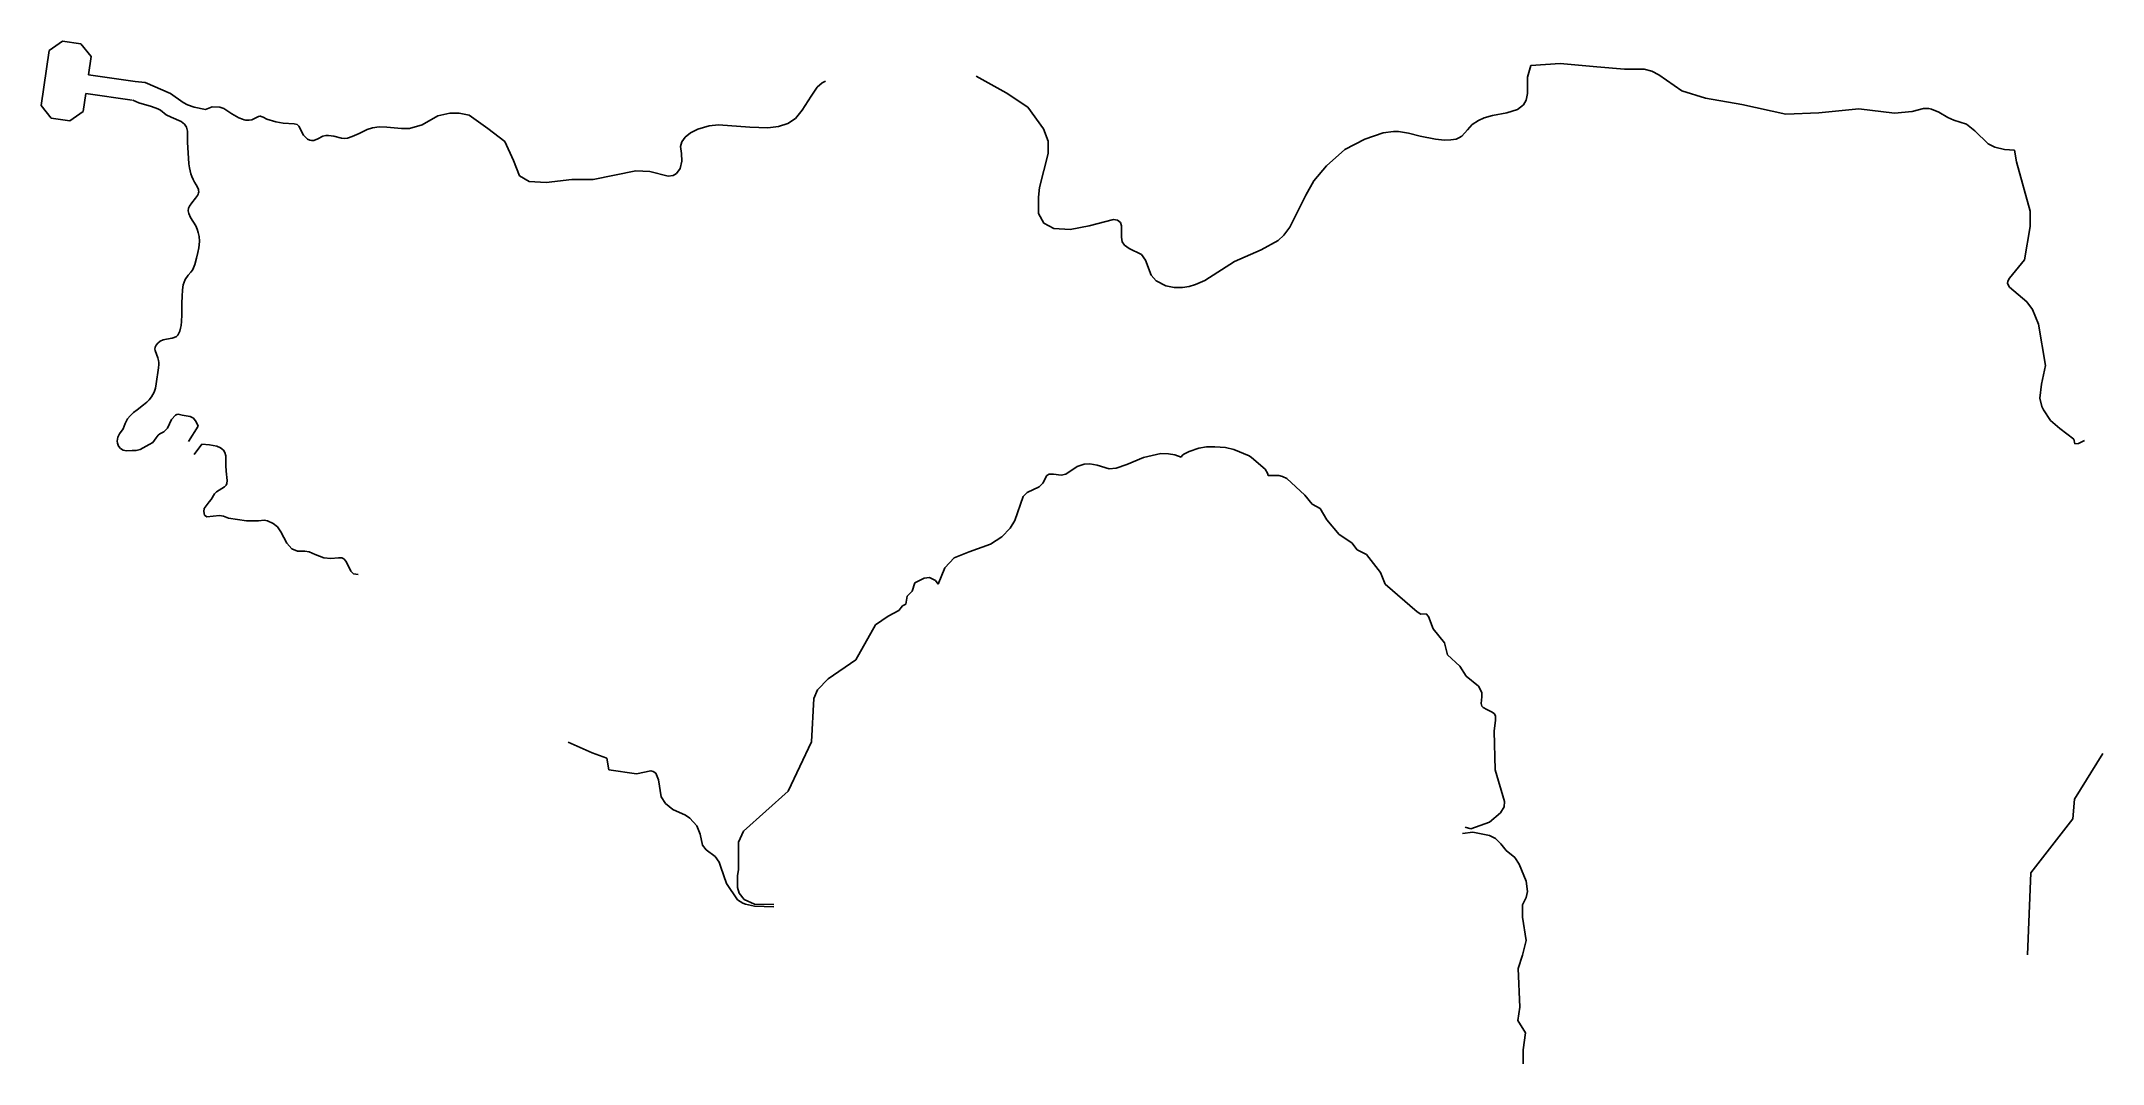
# Model space of a CAD drawing. Header units: millimetres. Extents: x -10367 to 11660, y -8266 to 2659.
import ezdxf

# ---------------------------------------------------------------- set-up
doc = ezdxf.new("R2010")
doc.units = ezdxf.units.MM

msp = doc.modelspace()

# ---------------------------------------------------------------- linework, layer by layer
at = {"color": 2}
for p, q in [((-10139, 2659), (-10282, 2560)), ((-9942, 2631), (-10139, 2659)), ((-10282, 2560), (-10367, 1973)), ((-9834, 2495), (-9942, 2631)), ((-9862, 2300), (-9834, 2495)), ((-9362, 2228), (-9862, 2300)), ((-9362, 2228), (-9257, 2218)), ((-9257, 2218), (-8984, 2100)), ((-2075, 2168), (-2023, 2215)), ((-2023, 2215), (-1987, 2234)), ((-377, 2285), (-57, 2106)), ((5513, 2099), (5515, 2275)), ((5515, 2275), (5550, 2399)), ((5550, 2399), (5861, 2421)), ((5861, 2421), (6253, 2387)), ((6253, 2387), (6551, 2359)), ((6551, 2359), (6761, 2359)), ((6761, 2359), (6840, 2340)), ((6840, 2340), (6915, 2299)), ((6915, 2299), (7161, 2129)), ((-9920, 1907), (-9890, 2102)), ((-9890, 2102), (-9396, 2030)), ((-9324, 2001), (-9389, 2029)), ((-9188, 1960), (-9324, 2001)), ((-8984, 2100), (-8852, 2003)), ((-8852, 2003), (-8852, 2003)), ((-8852, 2003), (-8803, 1978)), ((-2236, 1922), (-2141, 2073)), ((-2141, 2073), (-2075, 2168)), ((-57, 2106), (176, 1955)), ((5472, 1980), (5500, 2030)), ((5500, 2030), (5513, 2099)), ((7161, 2129), (7416, 2049)), ((7416, 2049), (7803, 1983)), ((7803, 1983), (8273, 1879)), ((-10367, 1973), (-10259, 1837)), ((-10259, 1837), (-10062, 1808)), ((-10062, 1808), (-9920, 1907)), ((-9121, 1936), (-9188, 1960)), ((-9093, 1922), (-9121, 1936)), ((-9031, 1874), (-9093, 1922)), ((-8977, 1847), (-9031, 1874)), ((-8871, 1802), (-8977, 1847)), ((-8836, 1773), (-8871, 1802)), ((-8816, 1741), (-8836, 1773)), ((-8803, 1978), (-8734, 1953)), ((-8734, 1953), (-8613, 1928)), ((-8613, 1928), (-8542, 1959)), ((-8613, 1928), (-8613, 1928)), ((-8542, 1959), (-8459, 1953)), ((-8459, 1953), (-8459, 1953)), ((-8459, 1953), (-8417, 1942)), ((-8417, 1942), (-8331, 1885)), ((-8331, 1885), (-8256, 1839)), ((-8256, 1839), (-8216, 1825)), ((-8216, 1825), (-8199, 1820)), ((-8199, 1820), (-8184, 1817)), ((-8184, 1817), (-8170, 1816)), ((-8170, 1816), (-8157, 1815)), ((-8157, 1815), (-8144, 1815)), ((-8144, 1815), (-8116, 1820)), ((-8116, 1820), (-8089, 1833)), ((-8089, 1833), (-8047, 1854)), ((-8047, 1854), (-8031, 1857)), ((-8031, 1857), (-8024, 1857)), ((-8024, 1857), (-8017, 1856)), ((-8017, 1856), (-7996, 1849)), ((-7996, 1849), (-7956, 1828)), ((-7956, 1828), (-7860, 1799)), ((-7860, 1799), (-7782, 1783)), ((-7782, 1783), (-7663, 1776)), ((-7663, 1776), (-7634, 1768)), ((-7634, 1768), (-7613, 1751)), ((-6431, 1728), (-6298, 1765)), ((-6298, 1765), (-6130, 1862)), ((-6130, 1862), (-6002, 1890)), ((-6002, 1890), (-5901, 1890)), ((-5901, 1890), (-5794, 1868)), ((-5794, 1868), (-5595, 1726)), ((-3229, 1755), (-3132, 1765)), ((-3132, 1765), (-2797, 1742)), ((-2489, 1747), (-2388, 1780)), ((-2388, 1780), (-2309, 1835)), ((-2309, 1835), (-2236, 1922)), ((176, 1955), (343, 1722)), ((4872, 1714), (4921, 1769)), ((4921, 1769), (4989, 1811)), ((4989, 1811), (5052, 1840)), ((5052, 1840), (5141, 1865)), ((5141, 1865), (5291, 1894)), ((5291, 1894), (5405, 1931)), ((5405, 1931), (5472, 1980)), ((8273, 1879), (8626, 1893)), ((8626, 1893), (9052, 1937)), ((9052, 1937), (9436, 1890)), ((9436, 1890), (9624, 1910)), ((9624, 1910), (9746, 1940)), ((9746, 1940), (9802, 1940)), ((9802, 1940), (9831, 1935)), ((9831, 1935), (9909, 1901)), ((9909, 1901), (10005, 1843)), ((10005, 1843), (10068, 1817)), ((10068, 1817), (10204, 1772)), ((10204, 1772), (10294, 1703)), ((-8805, 1699), (-8816, 1741)), ((-8803, 1661), (-8805, 1699)), ((-8805, 1636), (-8803, 1661)), ((-8803, 1579), (-8805, 1636)), ((-8788, 1348), (-8803, 1579)), ((-7613, 1751), (-7566, 1657)), ((-7566, 1657), (-7521, 1611)), ((-7521, 1611), (-7498, 1601)), ((-7498, 1601), (-7478, 1598)), ((-7478, 1598), (-7455, 1600)), ((-7455, 1600), (-7413, 1618)), ((-7413, 1618), (-7358, 1644)), ((-7358, 1644), (-7327, 1651)), ((-7327, 1651), (-7298, 1652)), ((-7298, 1652), (-7241, 1643)), ((-7241, 1643), (-7158, 1622)), ((-7158, 1622), (-7128, 1620)), ((-7128, 1620), (-7094, 1624)), ((-7094, 1624), (-7043, 1640)), ((-7043, 1640), (-6971, 1675)), ((-6971, 1675), (-6885, 1717)), ((-6885, 1717), (-6829, 1735)), ((-6829, 1735), (-6757, 1743)), ((-6757, 1743), (-6674, 1740)), ((-6674, 1740), (-6519, 1726)), ((-6519, 1726), (-6431, 1728)), ((-5595, 1726), (-5414, 1586)), ((-5414, 1586), (-5321, 1385)), ((-3536, 1534), (-3523, 1583)), ((-3523, 1583), (-3486, 1633)), ((-3486, 1633), (-3429, 1680)), ((-3429, 1680), (-3352, 1720)), ((-3352, 1720), (-3229, 1755)), ((-2797, 1742), (-2602, 1733)), ((-2602, 1733), (-2489, 1747)), ((343, 1722), (391, 1592)), ((391, 1592), (391, 1458)), ((3562, 1501), (3776, 1614)), ((3776, 1614), (3971, 1681)), ((3971, 1681), (4080, 1695)), ((4080, 1695), (4134, 1693)), ((4134, 1693), (4241, 1676)), ((4241, 1676), (4367, 1643)), ((4367, 1643), (4530, 1611)), ((4530, 1611), (4626, 1603)), ((4626, 1603), (4695, 1604)), ((4695, 1604), (4752, 1614)), ((4752, 1614), (4781, 1626)), ((4781, 1626), (4810, 1644)), ((4810, 1644), (4872, 1714)), ((10294, 1703), (10436, 1564)), ((10436, 1564), (10505, 1528)), ((-8781, 1305), (-8788, 1348)), ((-5321, 1385), (-5256, 1222)), ((-3541, 1301), (-3523, 1377)), ((-3526, 1459), (-3536, 1534)), ((-3523, 1377), (-3526, 1459)), ((391, 1458), (301, 1096)), ((3230, 1168), (3364, 1329)), ((3364, 1329), (3562, 1501)), ((10505, 1528), (10609, 1501)), ((10609, 1501), (10716, 1494)), ((10716, 1494), (10737, 1372)), ((10737, 1372), (10885, 842)), ((-8776, 1274), (-8781, 1305)), ((-8767, 1243), (-8776, 1274)), ((-8758, 1215), (-8767, 1243)), ((-8744, 1183), (-8758, 1215)), ((-8728, 1153), (-8744, 1183)), ((-8710, 1123), (-8728, 1153)), ((-8695, 1093), (-8710, 1123)), ((-5256, 1222), (-5155, 1159)), ((-5155, 1159), (-4970, 1148)), ((-4970, 1148), (-4698, 1182)), ((-4698, 1182), (-4468, 1182)), ((-4468, 1182), (-4015, 1276)), ((-4015, 1276), (-3864, 1266)), ((-3864, 1266), (-3667, 1219)), ((-3667, 1219), (-3616, 1226)), ((-3616, 1226), (-3581, 1247)), ((-3581, 1247), (-3541, 1301)), ((3144, 1016), (3230, 1168)), ((-8793, 875), (-8782, 898)), ((-8782, 898), (-8759, 932)), ((-8759, 932), (-8717, 982)), ((-8717, 982), (-8697, 1011)), ((-8697, 1011), (-8689, 1025)), ((-8688, 1076), (-8695, 1093)), ((-8689, 1025), (-8685, 1041)), ((-8685, 1063), (-8688, 1076)), ((-8684, 1049), (-8685, 1063)), ((-8685, 1041), (-8684, 1049)), ((301, 1096), (288, 994)), ((288, 994), (288, 817)), ((2974, 673), (3144, 1016)), ((-8797, 847), (-8793, 875)), ((-8791, 817), (-8797, 847)), ((-8771, 777), (-8791, 817)), ((-8715, 686), (-8771, 777)), ((-8701, 650), (-8715, 686)), ((288, 817), (346, 715)), ((346, 715), (453, 658)), ((628, 647), (829, 685)), ((829, 685), (1090, 753)), ((1090, 753), (1134, 749)), ((1134, 749), (1166, 721)), ((1166, 721), (1177, 686)), ((1177, 686), (1177, 565)), ((2909, 587), (2974, 673)), ((10884, 680), (10825, 325)), ((10885, 842), (10884, 680)), ((-8689, 614), (-8701, 650)), ((-8692, 403), (-8684, 450)), ((-8681, 573), (-8689, 614)), ((-8684, 450), (-8681, 482)), ((-8677, 523), (-8681, 573)), ((-8681, 482), (-8677, 523)), ((453, 658), (628, 647)), ((1177, 565), (1184, 516)), ((1184, 516), (1207, 479)), ((1207, 479), (1257, 445)), ((1257, 445), (1388, 379)), ((2666, 429), (2850, 530)), ((2850, 530), (2909, 587)), ((-8752, 213), (-8740, 237)), ((-8740, 237), (-8727, 273)), ((-8727, 273), (-8707, 343)), ((-8707, 343), (-8692, 403)), ((1388, 379), (1431, 321)), ((1431, 321), (1493, 159)), ((2064, 104), (2382, 304)), ((2382, 304), (2666, 429)), ((10825, 325), (10662, 127)), ((-8862, -67), (-8858, 2)), ((-8858, 2), (-8849, 58)), ((-8849, 58), (-8829, 113)), ((-8829, 113), (-8796, 158)), ((-8796, 158), (-8768, 192)), ((-8768, 192), (-8752, 213)), ((1493, 159), (1545, 100)), ((1545, 100), (1649, 47)), ((1649, 47), (1738, 28)), ((1738, 28), (1826, 28)), ((1826, 28), (1899, 38)), ((1899, 38), (1965, 59)), ((1965, 59), (2064, 104)), ((10644, 96), (10641, 69)), ((10641, 69), (10665, 30)), ((10662, 127), (10644, 96)), ((10665, 30), (10848, -124)), ((-8866, -137), (-8862, -67)), ((-8866, -187), (-8866, -137)), ((-8866, -264), (-8866, -187)), ((10848, -124), (10910, -209)), ((10910, -209), (10973, -365)), ((-8896, -460), (-8885, -438)), ((-8885, -438), (-8877, -407)), ((-8877, -407), (-8872, -379)), ((-8872, -379), (-8868, -337)), ((-8868, -337), (-8866, -264)), ((10973, -365), (11049, -805)), ((-9152, -630), (-9148, -609)), ((-9148, -647), (-9152, -630)), ((-9148, -609), (-9139, -588)), ((-9136, -684), (-9148, -647)), ((-9139, -588), (-9122, -567)), ((-9122, -567), (-9095, -547)), ((-9095, -547), (-9065, -533)), ((-9065, -533), (-9027, -523)), ((-9027, -523), (-8969, -514)), ((-8969, -514), (-8947, -508)), ((-8947, -508), (-8922, -494)), ((-8922, -494), (-8908, -480)), ((-8908, -480), (-8896, -460)), ((-9120, -724), (-9136, -684)), ((-9131, -951), (-9121, -879)), ((-9121, -879), (-9113, -831)), ((-9113, -751), (-9120, -724)), ((-9109, -773), (-9113, -751)), ((-9113, -831), (-9109, -794)), ((-9109, -794), (-9109, -773)), ((11049, -805), (11006, -1006)), ((-9174, -1117), (-9161, -1091)), ((-9161, -1091), (-9147, -1048)), ((-9147, -1048), (-9137, -1000)), ((-9137, -1000), (-9131, -951)), ((11006, -1006), (10987, -1153)), ((-9418, -1343), (-9380, -1309)), ((-9380, -1309), (-9340, -1279)), ((-9340, -1279), (-9273, -1227)), ((-9273, -1227), (-9240, -1198)), ((-9240, -1198), (-9214, -1172)), ((-9214, -1172), (-9189, -1139)), ((-9189, -1139), (-9174, -1117)), ((10987, -1153), (11008, -1243)), ((11008, -1243), (11026, -1280)), ((11026, -1280), (11100, -1392)), ((-9548, -1573), (-9530, -1536)), ((-9530, -1536), (-9492, -1481)), ((-9492, -1481), (-9469, -1427)), ((-9469, -1427), (-9445, -1376)), ((-9445, -1376), (-9418, -1343)), ((-9098, -1537), (-9117, -1551)), ((-9056, -1513), (-9098, -1537)), ((-9019, -1475), (-9056, -1513)), ((-8974, -1381), (-9019, -1475)), ((-8932, -1338), (-8974, -1381)), ((-8919, -1329), (-8932, -1338)), ((-8902, -1326), (-8919, -1329)), ((-8861, -1336), (-8902, -1326)), ((-8777, -1349), (-8861, -1336)), ((-8794, -1616), (-8691, -1455)), ((-8741, -1370), (-8777, -1349)), ((-8713, -1408), (-8741, -1370)), ((-8691, -1455), (-8713, -1408)), ((11100, -1392), (11202, -1480)), ((11202, -1480), (11352, -1591)), ((-9555, -1614), (-9548, -1573)), ((-9553, -1637), (-9555, -1614)), ((-9541, -1666), (-9553, -1637)), ((-9519, -1693), (-9541, -1666)), ((-9492, -1710), (-9519, -1693)), ((-9454, -1718), (-9492, -1710)), ((-9396, -1714), (-9454, -1718)), ((-9352, -1714), (-9396, -1714)), ((-9310, -1702), (-9352, -1714)), ((-9212, -1651), (-9310, -1702)), ((-9175, -1628), (-9212, -1651)), ((-9138, -1579), (-9175, -1628)), ((-9117, -1551), (-9138, -1579)), ((-8651, -1647), (-8734, -1756)), ((-8568, -1652), (-8651, -1647)), ((-8492, -1666), (-8568, -1652)), ((-8450, -1685), (-8492, -1666)), ((-8418, -1710), (-8450, -1685)), ((-8404, -1736), (-8418, -1710)), ((-8396, -1772), (-8404, -1736)), ((1412, -1788), (1595, -1747)), ((1595, -1747), (1677, -1748)), ((1677, -1748), (1745, -1761)), ((1745, -1761), (1813, -1786)), ((1822, -1768), (1840, -1753)), ((1840, -1753), (1897, -1724)), ((1897, -1724), (2001, -1688)), ((2001, -1688), (2082, -1674)), ((2082, -1674), (2171, -1674)), ((2171, -1674), (2287, -1681)), ((2287, -1681), (2374, -1704)), ((2374, -1704), (2539, -1769)), ((11352, -1591), (11361, -1641)), ((11361, -1641), (11400, -1638)), ((11400, -1638), (11465, -1606)), ((-8396, -1873), (-8396, -1772)), ((-8392, -1933), (-8396, -1873)), ((-8379, -2034), (-8392, -1933)), ((335, -2063), (377, -1980)), ((377, -1980), (402, -1967)), ((402, -1967), (449, -1967)), ((449, -1967), (531, -1977)), ((531, -1977), (581, -1965)), ((581, -1965), (703, -1884)), ((703, -1884), (778, -1861)), ((778, -1861), (836, -1858)), ((836, -1858), (916, -1872)), ((916, -1872), (1043, -1908)), ((1043, -1908), (1120, -1903)), ((1120, -1903), (1234, -1865)), ((1234, -1865), (1412, -1788)), ((1813, -1786), (1822, -1768)), ((2539, -1769), (2566, -1790)), ((2566, -1790), (2710, -1915)), ((2710, -1915), (2736, -1956)), ((2736, -1956), (2741, -1982)), ((2741, -1982), (2856, -1982)), ((2856, -1982), (2897, -1990)), ((-8551, -2239), (-8517, -2175)), ((-8517, -2175), (-8495, -2154)), ((-8495, -2154), (-8410, -2101)), ((-8410, -2101), (-8392, -2085)), ((-8392, -2085), (-8383, -2067)), ((-8383, -2067), (-8379, -2034)), ((123, -2207), (169, -2162)), ((169, -2162), (296, -2102)), ((296, -2102), (335, -2063)), ((2897, -1990), (2941, -2012)), ((2941, -2012), (3136, -2190)), ((3136, -2190), (3212, -2287)), ((-8631, -2367), (-8625, -2333)), ((-8622, -2405), (-8631, -2367)), ((-8625, -2333), (-8606, -2304)), ((-8598, -2423), (-8622, -2405)), ((-8606, -2304), (-8572, -2264)), ((-8529, -2416), (-8598, -2423)), ((-8572, -2264), (-8551, -2239)), ((-8461, -2409), (-8529, -2416)), ((-8421, -2416), (-8461, -2409)), ((-8366, -2435), (-8421, -2416)), ((37, -2460), (123, -2207)), ((3212, -2287), (3299, -2332)), ((3299, -2332), (3370, -2454)), ((-8174, -2464), (-8366, -2435)), ((-8044, -2464), (-8174, -2464)), ((-7984, -2458), (-8044, -2464)), ((-7949, -2466), (-7984, -2458)), ((-7888, -2495), (-7949, -2466)), ((-7844, -2531), (-7888, -2495)), ((-7807, -2584), (-7844, -2531)), ((-7742, -2704), (-7807, -2584)), ((-226, -2716), (-102, -2635)), ((-102, -2635), (-13, -2544)), ((-13, -2544), (37, -2460)), ((3370, -2454), (3502, -2610)), ((3502, -2610), (3637, -2701)), ((-7688, -2766), (-7742, -2704)), ((-7629, -2789), (-7688, -2766)), ((-7550, -2789), (-7629, -2789)), ((-7504, -2798), (-7550, -2789)), ((-7440, -2826), (-7504, -2798)), ((-7346, -2859), (-7440, -2826)), ((-7274, -2866), (-7346, -2859)), ((-7191, -2861), (-7274, -2866)), ((-7154, -2861), (-7191, -2861)), ((-7132, -2871), (-7154, -2861)), ((-711, -2968), (-613, -2861)), ((-613, -2861), (-451, -2795)), ((-451, -2795), (-226, -2716)), ((3637, -2701), (3692, -2776)), ((3692, -2776), (3793, -2826)), ((3793, -2826), (3943, -3016)), ((-7108, -2898), (-7132, -2871)), ((-7059, -3004), (-7108, -2898)), ((-7029, -3033), (-7059, -3004)), ((-6980, -3040), (-7029, -3033)), ((-6980, -3040), (-6980, -3040)), ((-6980, -3040), (-6980, -3040)), ((-6980, -3040), (-6980, -3040)), ((-6980, -3040), (-6980, -3040)), ((-6980, -3040), (-6980, -3040)), ((-6980, -3040), (-6980, -3040)), ((-6980, -3040), (-6980, -3040)), ((-6980, -3040), (-6980, -3040)), ((-6980, -3040), (-6980, -3040)), ((-6980, -3040), (-6980, -3040)), ((-6980, -3040), (-6980, -3040)), ((-6980, -3040), (-6980, -3040)), ((-6980, -3040), (-6980, -3040)), ((-6980, -3040), (-6980, -3040)), ((-1031, -3127), (-932, -3077)), ((-932, -3077), (-876, -3070)), ((-876, -3070), (-813, -3104)), ((-783, -3143), (-711, -2968)), ((3943, -3016), (3993, -3143)), ((-1130, -3356), (-1113, -3270)), ((-1113, -3270), (-1062, -3216)), ((-1062, -3216), (-1031, -3127)), ((-813, -3104), (-783, -3143)), ((3993, -3143), (4334, -3439)), ((-1452, -3578), (-1316, -3483)), ((-1316, -3483), (-1203, -3422)), ((-1203, -3422), (-1164, -3373)), ((-1164, -3373), (-1130, -3356)), ((4334, -3439), (4374, -3462)), ((4374, -3462), (4432, -3458)), ((4432, -3458), (4455, -3487)), ((4455, -3487), (4505, -3620)), ((-1662, -3949), (-1452, -3578)), ((4505, -3620), (4625, -3769)), ((-1958, -4154), (-1662, -3949)), ((4625, -3769), (4659, -3896)), ((4659, -3896), (4791, -4019)), ((-2074, -4271), (-1958, -4154)), ((4791, -4019), (4859, -4124)), ((4859, -4124), (4989, -4230)), ((-2136, -4825), (-2112, -4362)), ((-2112, -4362), (-2074, -4271)), ((4989, -4230), (5026, -4300)), ((5026, -4344), (5018, -4417)), ((5026, -4300), (5026, -4344)), ((5018, -4417), (5025, -4444)), ((5025, -4444), (5039, -4460)), ((5039, -4460), (5078, -4482)), ((5078, -4482), (5135, -4509)), ((5135, -4509), (5160, -4529)), ((5172, -4596), (5156, -4714)), ((5160, -4529), (5171, -4553)), ((5171, -4553), (5172, -4596)), ((-4735, -4829), (-4479, -4945)), ((-2385, -5352), (-2136, -4825)), ((5156, -4714), (5169, -5125)), ((-4479, -4945), (-4322, -5001)), ((-4322, -5001), (-4303, -5125)), ((11660, -4952), (11359, -5440)), ((-4303, -5125), (-4006, -5168)), ((-4006, -5168), (-3853, -5136)), ((-3853, -5136), (-3830, -5144)), ((-3830, -5144), (-3800, -5162)), ((-3800, -5162), (-3771, -5232)), ((-3771, -5232), (-3744, -5414)), ((5169, -5125), (5267, -5464)), ((-3744, -5414), (-3695, -5487)), ((-3695, -5487), (-3620, -5548)), ((-2863, -5780), (-2385, -5352)), ((5267, -5464), (5263, -5520)), ((11359, -5440), (11341, -5650)), ((-3620, -5548), (-3482, -5611)), ((-3482, -5611), (-3436, -5643)), ((-3436, -5643), (-3363, -5724)), ((-3363, -5724), (-3327, -5814)), ((5106, -5685), (4909, -5755)), ((5224, -5586), (5106, -5685)), ((5263, -5520), (5224, -5586)), ((11341, -5650), (10892, -6225)), ((-3327, -5814), (-3303, -5929)), ((-3303, -5929), (-3263, -5981)), ((-2917, -5900), (-2863, -5780)), ((-2917, -6191), (-2917, -5900)), ((4818, -5806), (4928, -5790)), ((4909, -5755), (4848, -5737)), ((4928, -5790), (5109, -5827)), ((5109, -5827), (5172, -5858)), ((5172, -5858), (5228, -5918)), ((5228, -5918), (5284, -5987)), ((-3263, -5981), (-3166, -6050)), ((-3166, -6050), (-3123, -6114)), ((-3123, -6114), (-3105, -6166)), ((-3105, -6166), (-3046, -6340)), ((5284, -5987), (5377, -6064)), ((5377, -6064), (5424, -6134)), ((5424, -6134), (5499, -6317)), ((-3046, -6340), (-2928, -6513)), ((-2929, -6260), (-2917, -6191)), ((-2926, -6382), (-2929, -6260)), ((-2910, -6442), (-2926, -6382)), ((5499, -6317), (5514, -6425)), ((10892, -6225), (10856, -7103)), ((-2928, -6513), (-2872, -6552)), ((-2857, -6511), (-2910, -6442)), ((-2872, -6552), (-2843, -6561)), ((-2745, -6561), (-2857, -6511)), ((-2843, -6561), (-2746, -6584)), ((-2746, -6584), (-2538, -6588)), ((-2538, -6565), (-2745, -6561)), ((5500, -6490), (5459, -6567)), ((5459, -6567), (5459, -6700)), ((5514, -6425), (5500, -6490)), ((5459, -6700), (5500, -6948)), ((5500, -6948), (5460, -7107)), ((5460, -7107), (5415, -7248)), ((5415, -7248), (5433, -7661)), ((5433, -7661), (5409, -7804)), ((5409, -7804), (5492, -7935)), ((5492, -7935), (5466, -8116)), ((5466, -8116), (5466, -8266))]:
    msp.add_line(p, q, dxfattribs=at)
at = {"linetype": 'Continuous'}
msp.add_line((11361, -1641), (11352, -1591), dxfattribs=at)

doc.saveas('drawing.dxf')
